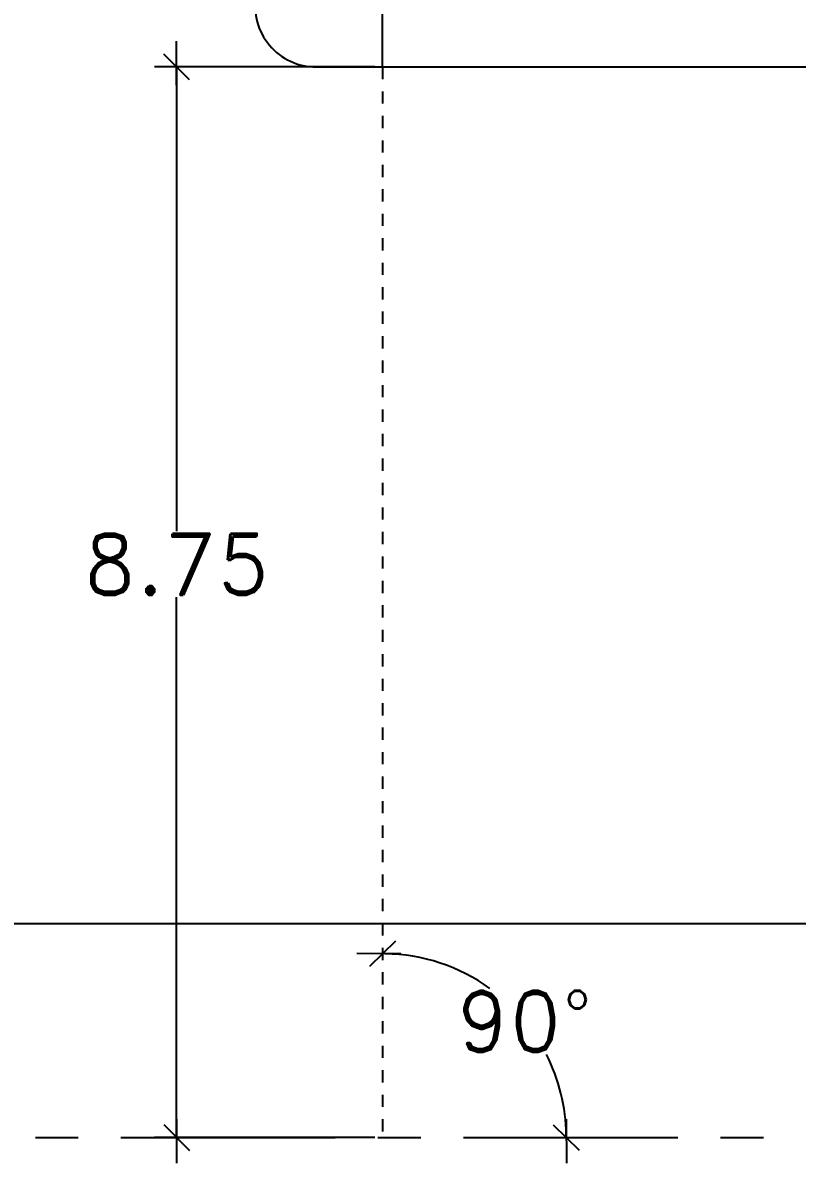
# Model space of a CAD drawing. Header units: millimetres. Extents: x 1590 to 1932, y -48 to 167.
# Drawn here: x 1614.15 to 1620.48, y -32.89 to -23.57 of the extents above; entities that cross this region are included whole.
import ezdxf

# ---------------------------------------------------------------- set-up
doc = ezdxf.new("R2010")
doc.units = ezdxf.units.MM
doc.header["$LTSCALE"] = 0.1
doc.header["$MEASUREMENT"] = 0
doc.header["$PDMODE"] = 35
doc.header["$PDSIZE"] = 0.75
doc.linetypes.add('CENTERX2', pattern=[4, 2.5, -0.5, 0.5, -0.5])
doc.linetypes.add('DASHED', pattern=[0.75, 0.5, -0.25])
doc.layers.get('0').update_dxf_attribs({"linetype": 'CONTINUOUS'})
doc.layers.get('DEFPOINTS').update_dxf_attribs({"linetype": 'CONTINUOUS'})
doc.layers.add('CALLES', color=3, linetype='CONTINUOUS')
doc.layers.add('PAREDES', color=3, linetype='CONTINUOUS')
doc.styles.add('ROMAND', font='romand.shx')
doc.dimstyles.new('URBA', dxfattribs={"dimtxt": 20, "dimasz": 0.5, "dimexe": 1.25, "dimexo": 0.63, "dimgap": 0.63, "dimtad": 0, "dimtih": 1, "dimtoh": 1, "dimzin": 1, "dimdsep": 46, "dimtxsty": 'ROMAND', "dimcen": 2.5, "dimclrd": 1, "dimclre": 1, "dimclrt": 3, "dimadec": 0, "dimazin": 0, "dimtfac": 1, "dimtmove": 0, "dimatfit": 3, "dimfxl": 1, "dimtvp": 1, "dimtolj": 1, "dimtzin": 1, "dimarcsym": 0})

# ---------------------------------------------------------------- blocks, each defined once
blk = doc.blocks.new('UTP1$0$DIMBLOCK')
at = {"color": 4}
blk.add_line((-5.25, -5.25), (5.25, 5.25), dxfattribs=at)
at = {"color": 1}
blk.add_line((-7.5, 0), (10.5, 0), dxfattribs=at)
blk = doc.blocks.new('*D332')
at = {"color": 1, "linetype": 'Continuous', "transparency": 16777216}
for p, q in [((1617.0302, -23.9342), (1615.2299, -23.9342)), ((1615.4099, -23.9542), (1615.4099, -27.7291)), ((1615.4099, -32.6642), (1615.4099, -28.2691)), ((1617.0302, -32.6842), (1615.2299, -32.6842))]:
    blk.add_line(p, q, dxfattribs=at)
at = {"layer": 'DEFPOINTS', "color": 0, "linetype": 'Continuous', "transparency": 16777216}
for p in [(1615.4099, -23.9342), (1617.0927, -23.9342), (1617.0927, -32.6842)]:
    blk.add_point(p, dxfattribs=at)
at = {"color": 1, "linetype": 'Continuous', "transparency": 16777216, "xscale": 0.02, "yscale": 0.02, "zscale": 0.02}
for p, rotation in [((1615.4099, -23.9342), 90), ((1615.4099, -32.6842), 270)]:
    blk.add_blockref('UTP1$0$DIMBLOCK', p, dxfattribs=dict(at, rotation=rotation))
at = {"color": 3, "linetype": 'Continuous', "transparency": 16777216, "insert": (1615.4099, -27.9991), "char_height": 0.5, "attachment_point": 5, "style": 'ROMAND'}
blk.add_mtext('\\A1;8.75', dxfattribs=at)
blk = doc.blocks.new('*D333')
at = {"color": 1, "linetype": 'Continuous', "transparency": 16777216}
for start, end in [(54.26459, 89.23692), (0.76308, 26.88047)]:
    blk.add_arc((1617.0927, -32.6842), 1.5017, start, end, dxfattribs=at)
at = {"layer": 'DEFPOINTS', "color": 0, "linetype": 'Continuous', "transparency": 16777216}
for p in [(1617.0927, -23.9342), (1617.8435, -31.3837), (1592.5555, -32.6842), (1617.0927, -32.6842), (1704.7339, -32.6842)]:
    blk.add_point(p, dxfattribs=at)
at = {"color": 1, "linetype": 'Continuous', "transparency": 16777216, "xscale": 0.02, "yscale": 0.02, "zscale": 0.02}
for p, rotation in [((1617.0927, -31.1825), 179.6184583066391), ((1618.5944, -32.6842), 270.381541693361)]:
    blk.add_blockref('UTP1$0$DIMBLOCK', p, dxfattribs=dict(at, rotation=rotation))
at = {"color": 3, "linetype": 'Continuous', "transparency": 16777216, "insert": (1618.2566, -31.7352), "char_height": 0.5, "attachment_point": 5, "style": 'ROMAND'}
blk.add_mtext('\\A1;90°', dxfattribs=at)

msp = doc.modelspace()

# ---------------------------------------------------------------- linework, layer by layer
at = {"layer": 'CALLES', "color": 1, "linetype": 'Continuous'}
msp.add_line((1617.0927, -23.9342), (1617.0927, -10.9342), dxfattribs=at)
at = {"layer": 'CALLES', "color": 4, "linetype": 'Continuous'}
msp.add_line((1616.5507, -23.9342), (1629.757, -23.9342), dxfattribs=at)
at = {"layer": 'CALLES', "color": 2, "linetype": 'Continuous'}
msp.add_line((1592.5555, -30.9342), (1651.2927, -30.9342), dxfattribs=at)
at = {"layer": 'CALLES', "color": 4, "linetype": 'Continuous'}
msp.add_arc((1616.5507, -23.4342), 0.5, 170.47006, 270, dxfattribs=at)
at = {"layer": 'PAREDES', "color": 1, "linetype": 'DASHED'}
msp.add_line((1617.0927, -23.9342), (1617.0927, -32.6842), dxfattribs=at)
at = {"layer": 'PAREDES', "color": 1, "linetype": 'CENTERX2', "ltscale": 7}
msp.add_line((1592.5555, -32.6842), (1704.7339, -32.6842), dxfattribs=at)

# ---------------------------------------------------------------- dimensions: what is measured, and where the dimension line sits
at = {"color": 4, "linetype": 'Continuous'}
dim = msp.add_linear_dim(base=(1615.4099, -23.9342), p1=(1617.0927, -32.6842), p2=(1617.0927, -23.9342), angle=90, dimstyle='URBA', override={"dimtxt": 0.5, "dimasz": 0.02, "dimexe": 0.18, "dimexo": 0.0625, "dimgap": 0.02, "dimzin": 0, "dimblk1": 'UTP1$0$DIMBLOCK', "dimblk2": 'UTP1$0$DIMBLOCK', "dimsah": 1, "dimcen": 0.09, "dimtdec": 4, "dimtofl": 0, "dimtvp": 0, "dimtzin": 0}, dxfattribs=at)
dim.commit()
dim.dimension.update_dxf_attribs({"geometry": '*D332', "text_midpoint": (1615.4099, -27.9991), "dimtype": 160})
dim = msp.add_angular_dim_2l(base=(1617.8435, -31.3837), line1=((1617.0927, -23.9342), (1617.0927, -32.6842)), line2=((1592.5555, -32.6842), (1704.7339, -32.6842)), dimstyle='URBA', override={"dimtxt": 0.5, "dimasz": 0.02, "dimexe": 0.18, "dimexo": 0.0625, "dimgap": 0.02, "dimdec": 0, "dimzin": 0, "dimblk1": 'UTP1$0$DIMBLOCK', "dimblk2": 'UTP1$0$DIMBLOCK', "dimsah": 1, "dimcen": 0.09, "dimtdec": 4, "dimtofl": 0, "dimtvp": 0, "dimtzin": 0}, dxfattribs=at)
dim.commit()
dim.dimension.update_dxf_attribs({"geometry": '*D333', "text_midpoint": (1618.2566, -31.7352), "dimtype": 162})

doc.saveas('drawing.dxf')
